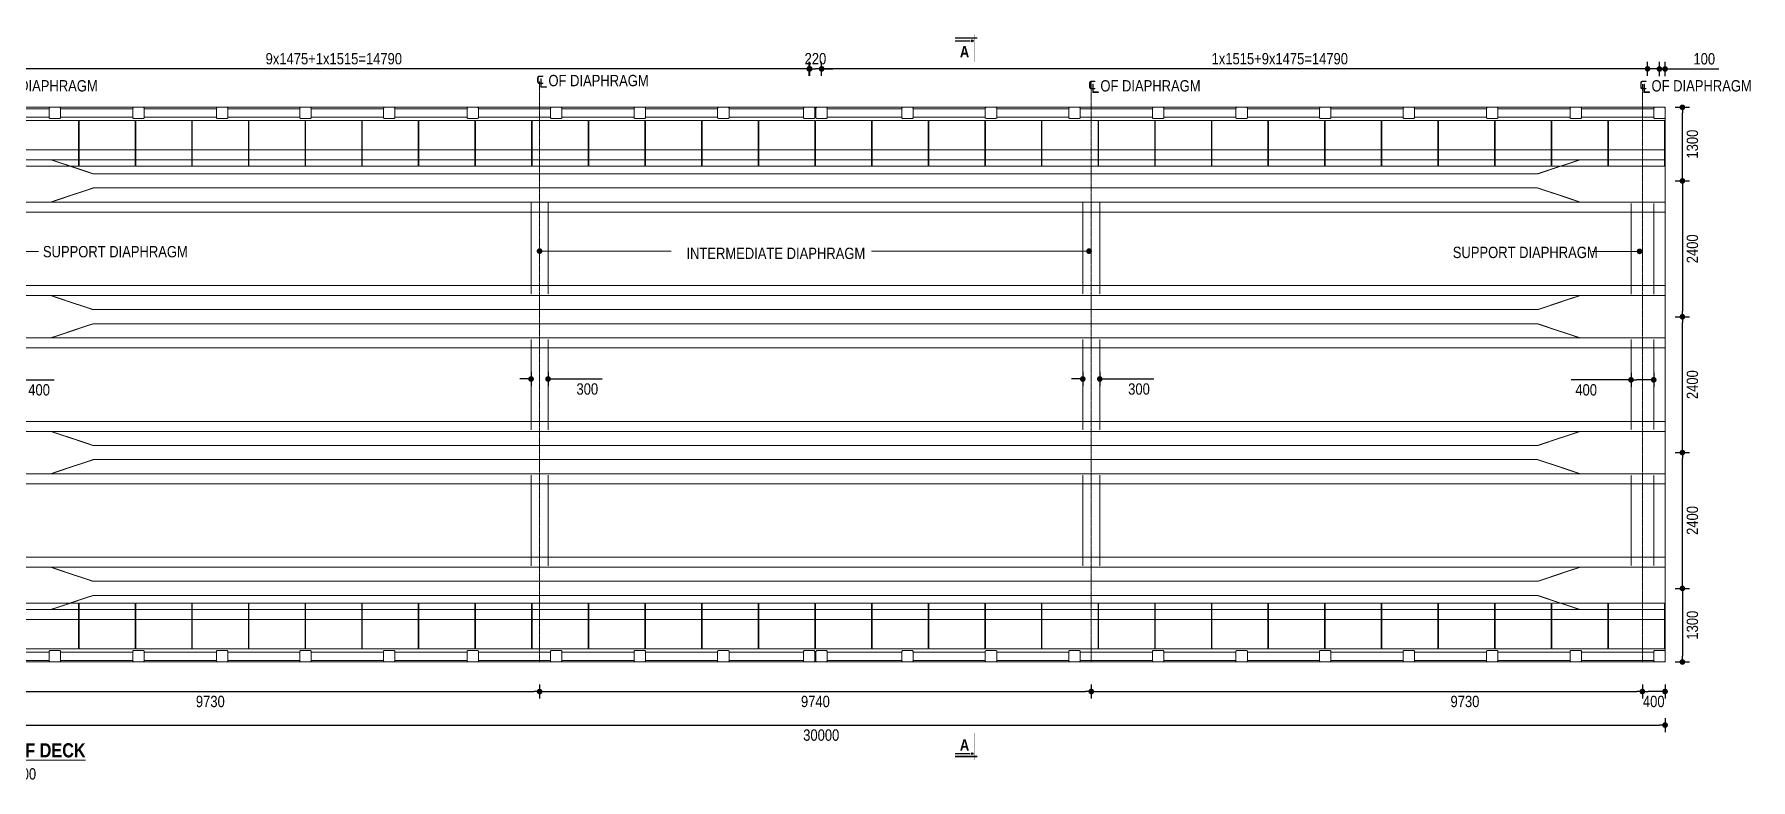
# Model space of a CAD drawing. Header units: inches. Extents: x -36047 to 217865, y -75686 to -40231.
# Drawn here: x 53171 to 83471, y -57086 to -43916 of the extents above; entities that cross this region are included whole.
import ezdxf

# ---------------------------------------------------------------- set-up
doc = ezdxf.new("R2010")
doc.units = ezdxf.units.IN
doc.header["$LTSCALE"] = 3
doc.header["$MEASUREMENT"] = 0
doc.header["$PDMODE"] = 34
doc.linetypes.add('CENTER', pattern=[2, 1.25, -0.25, 0.25, -0.25])
doc.linetypes.add('DASHED2', pattern=[0.375, 0.25, -0.125])
for name, color, linetype, lineweight in [('Center Line', 9, 'Continuous', 15), ('Conc out', 6, 'Continuous', 15), ('Concrete', 4, 'Continuous', 20), ('Deck Slab', 171, 'Continuous', 20), ('DIMS', 150, 'Continuous', 9), ('DIMS @ 100', 150, 'Continuous', 9), ('Girder Line', 7, 'Continuous', 25), ('Ralling', 140, 'Continuous', 20), ('Text @ 100', 7, 'Continuous', 30), ('Text_Normal @ 100', 7, 'Continuous', 25), ('Text_Title @ 100', 1, 'Continuous', 20)]:
    doc.layers.add(name, color=color, linetype=linetype, lineweight=lineweight)
doc.styles.add('Swis Cn BT', font='swissc.ttf')
doc.styles.add('SWIS_B_N', font='swisscb.ttf', dxfattribs={"height": 2})
doc.styles.add('SWIS_B_T', font='swisscb.ttf', dxfattribs={"height": 2.5})
doc.styles.add('SWIS_R_N', font='swissc.ttf', dxfattribs={"height": 2})
doc.dimstyles.new('dim _100', dxfattribs={"dimscale": 100, "dimtxt": 1.75, "dimasz": 1.75, "dimexe": 1, "dimexo": 2, "dimgap": 1, "dimtad": 1, "dimdec": 0, "dimzin": 0, "dimdsep": 46, "dimtxsty": 'Swis Cn BT', "dimcen": 0.09, "dimclrd": 256, "dimclre": 256, "dimclrt": 256, "dimadec": 3, "dimazin": 0, "dimtfac": 1, "dimtdec": 0, "dimtofl": 0, "dimtmove": 0, "dimatfit": 3, "dimfxl": 1, "dimtolj": 1, "dimtzin": 0, "dimlwd": -1, "dimlwe": -1, "dimarcsym": 0})
doc.dimstyles.new('Dot_Anno', dxfattribs={"dimtxt": 2, "dimasz": 1, "dimexe": 1.25, "dimexo": 0.75, "dimgap": 0.75, "dimtad": 2, "dimdec": 0, "dimzin": 0, "dimdsep": 46, "dimtxsty": 'SWIS_R_N', "dimblk": 'DOT', "dimcen": 0.5, "dimadec": 0, "dimazin": 0, "dimtfac": 1, "dimtdec": 0, "dimtofl": 0, "dimtmove": 0, "dimatfit": 3, "dimfxl": 1.25, "dimfxlon": 1, "dimtolj": 1, "dimtzin": 0, "dimarcsym": 0})

# ---------------------------------------------------------------- blocks, each defined once
blk = doc.blocks.new('_Dot')
at = {"color": 0, "linetype": 'ByBlock', "lineweight": -2}
blk.add_line((-0.5, 0), (-1, 0), dxfattribs=at)
at = {"color": 0, "linetype": 'ByBlock', "const_width": 0.5}
blk.add_lwpolyline([(-0.25, 0, 1), (0.25, 0, 1)], format="xyb", close=True, dxfattribs=at)
blk = doc.blocks.new('*D104')
at = {"layer": 'DEFPOINTS', "color": 0, "transparency": 16777216}
for p in [(81960, -51306), (82266, -51306), (81960, -53706)]:
    blk.add_point(p, dxfattribs=at)
at = {"layer": 'DIMS', "color": 0, "lineweight": -2, "transparency": 16777216}
for p, q in [((82141, -51306), (82391, -51306)), ((82266, -53606), (82266, -51406)), ((82141, -53706), (82391, -53706))]:
    blk.add_line(p, q, dxfattribs=at)
at = {"layer": 'DIMS', "color": 0, "lineweight": -2, "transparency": 16777216, "xscale": 100, "yscale": 100, "zscale": 100}
for p, rotation in [((82266, -51306), 90), ((82266, -53706), 270)]:
    blk.add_blockref('_Dot', p, dxfattribs=dict(at, rotation=rotation))
at = {"layer": 'DIMS', "color": 0, "transparency": 16777216, "insert": (82443, -52506), "char_height": 200, "attachment_point": 5, "rotation": 90, "style": 'SWIS_R_N'}
blk.add_mtext('\\A1;2400', dxfattribs=at)
blk = doc.blocks.new('*D105')
at = {"layer": 'DEFPOINTS', "color": 0, "transparency": 16777216}
for p in [(81960, -53706), (81960, -55006), (82266, -55006)]:
    blk.add_point(p, dxfattribs=at)
at = {"layer": 'DIMS', "color": 0, "lineweight": -2, "transparency": 16777216}
for p, q in [((82141, -53706), (82391, -53706)), ((82266, -53806), (82266, -54906)), ((82141, -55006), (82391, -55006))]:
    blk.add_line(p, q, dxfattribs=at)
at = {"layer": 'DIMS', "color": 0, "lineweight": -2, "transparency": 16777216, "xscale": 100, "yscale": 100, "zscale": 100}
for p, rotation in [((82266, -53706), 90), ((82266, -55006), 270)]:
    blk.add_blockref('_Dot', p, dxfattribs=dict(at, rotation=rotation))
at = {"layer": 'DIMS', "color": 0, "transparency": 16777216, "insert": (82443, -54356), "char_height": 200, "attachment_point": 5, "rotation": 90, "style": 'SWIS_R_N'}
blk.add_mtext('\\A1;1300', dxfattribs=at)
blk = doc.blocks.new('*D106')
at = {"layer": 'DEFPOINTS', "color": 0, "transparency": 16777216}
for p in [(81960, -45206), (82266, -45206), (81960, -46506)]:
    blk.add_point(p, dxfattribs=at)
at = {"layer": 'DIMS', "color": 0, "lineweight": -2, "transparency": 16777216}
for p, q in [((82141, -45206), (82391, -45206)), ((82266, -46406), (82266, -45306)), ((82141, -46506), (82391, -46506))]:
    blk.add_line(p, q, dxfattribs=at)
at = {"layer": 'DIMS', "color": 0, "lineweight": -2, "transparency": 16777216, "xscale": 100, "yscale": 100, "zscale": 100}
for p, rotation in [((82266, -45206), 90), ((82266, -46506), 270)]:
    blk.add_blockref('_Dot', p, dxfattribs=dict(at, rotation=rotation))
at = {"layer": 'DIMS', "color": 0, "transparency": 16777216, "insert": (82443, -45856), "char_height": 200, "attachment_point": 5, "rotation": 90, "style": 'SWIS_R_N'}
blk.add_mtext('\\A1;1300', dxfattribs=at)
blk = doc.blocks.new('*D107')
at = {"layer": 'DEFPOINTS', "color": 0, "transparency": 16777216}
for p in [(81960, -46506), (81960, -48906), (82266, -48906)]:
    blk.add_point(p, dxfattribs=at)
at = {"layer": 'DIMS', "color": 0, "lineweight": -2, "transparency": 16777216}
for p, q in [((82141, -46506), (82391, -46506)), ((82266, -46606), (82266, -48806)), ((82141, -48906), (82391, -48906))]:
    blk.add_line(p, q, dxfattribs=at)
at = {"layer": 'DIMS', "color": 0, "lineweight": -2, "transparency": 16777216, "xscale": 100, "yscale": 100, "zscale": 100}
for p, rotation in [((82266, -46506), 90), ((82266, -48906), 270)]:
    blk.add_blockref('_Dot', p, dxfattribs=dict(at, rotation=rotation))
at = {"layer": 'DIMS', "color": 0, "transparency": 16777216, "insert": (82443, -47706), "char_height": 200, "attachment_point": 5, "rotation": 90, "style": 'SWIS_R_N'}
blk.add_mtext('\\A1;2400', dxfattribs=at)
blk = doc.blocks.new('*D108')
at = {"layer": 'DEFPOINTS', "color": 0, "transparency": 16777216}
for p in [(81960, -48906), (82266, -48906), (81960, -51306)]:
    blk.add_point(p, dxfattribs=at)
at = {"layer": 'DIMS', "color": 0, "lineweight": -2, "transparency": 16777216}
for p, q in [((82141, -48906), (82391, -48906)), ((82266, -51206), (82266, -49006)), ((82141, -51306), (82391, -51306))]:
    blk.add_line(p, q, dxfattribs=at)
at = {"layer": 'DIMS', "color": 0, "lineweight": -2, "transparency": 16777216, "xscale": 100, "yscale": 100, "zscale": 100}
for p, rotation in [((82266, -48906), 90), ((82266, -51306), 270)]:
    blk.add_blockref('_Dot', p, dxfattribs=dict(at, rotation=rotation))
at = {"layer": 'DIMS', "color": 0, "transparency": 16777216, "insert": (82443, -50106), "char_height": 200, "attachment_point": 5, "rotation": 90, "style": 'SWIS_R_N'}
blk.add_mtext('\\A1;2400', dxfattribs=at)
blk = doc.blocks.new('*D110')
at = {"layer": 'DEFPOINTS', "color": 0, "transparency": 16777216}
for p in [(81560, -55006), (81960, -55006), (81560, -55528)]:
    blk.add_point(p, dxfattribs=at)
at = {"layer": 'DIMS', "color": 0, "lineweight": -2, "transparency": 16777216}
for p, q in [((81560, -55403), (81560, -55653)), ((81960, -55403), (81960, -55653)), ((81860, -55528), (81660, -55528))]:
    blk.add_line(p, q, dxfattribs=at)
at = {"layer": 'DIMS', "color": 0, "lineweight": -2, "transparency": 16777216, "xscale": 100, "yscale": 100, "zscale": 100, "rotation": 180}
blk.add_blockref('_Dot', (81560, -55528), dxfattribs=at)
at = {"layer": 'DIMS', "color": 0, "lineweight": -2, "transparency": 16777216, "xscale": 100, "yscale": 100, "zscale": 100}
blk.add_blockref('_Dot', (81960, -55528), dxfattribs=at)
at = {"layer": 'DIMS', "color": 0, "transparency": 16777216, "insert": (81760, -55705), "char_height": 200, "attachment_point": 5, "style": 'SWIS_R_N'}
blk.add_mtext('\\A1;400', dxfattribs=at)
blk = doc.blocks.new('*D111')
at = {"layer": 'DEFPOINTS', "color": 0, "transparency": 16777216}
for p in [(52160, -49814), (52560, -49814), (52560, -50021)]:
    blk.add_point(p, dxfattribs=at)
at = {"layer": 'DIMS', "color": 0, "lineweight": -2, "transparency": 16777216}
for p, q in [((52160, -49896), (52160, -50146)), ((52560, -49896), (52560, -50146)), ((52260, -50021), (52460, -50021)), ((52560, -50021), (53519, -50021))]:
    blk.add_line(p, q, dxfattribs=at)
at = {"layer": 'DIMS', "color": 0, "lineweight": -2, "transparency": 16777216, "xscale": 100, "yscale": 100, "zscale": 100, "rotation": 180}
blk.add_blockref('_Dot', (52160, -50021), dxfattribs=at)
at = {"layer": 'DIMS', "color": 0, "lineweight": -2, "transparency": 16777216, "xscale": 100, "yscale": 100, "zscale": 100}
blk.add_blockref('_Dot', (52560, -50021), dxfattribs=at)
at = {"layer": 'DIMS', "color": 0, "transparency": 16777216, "insert": (53255, -50199), "char_height": 200, "attachment_point": 5, "style": 'SWIS_R_N'}
blk.add_mtext('\\A1;400', dxfattribs=at)
blk = doc.blocks.new('*D113')
at = {"layer": 'DEFPOINTS', "color": 0, "transparency": 16777216}
for p in [(61940, -49771), (62240, -49771), (62240, -50006)]:
    blk.add_point(p, dxfattribs=at)
at = {"layer": 'DIMS', "color": 0, "lineweight": -2, "transparency": 16777216}
for p, q in [((61940, -49881), (61940, -50131)), ((62240, -49881), (62240, -50131)), ((61840, -50006), (61740, -50006)), ((62340, -50006), (63196, -50006))]:
    blk.add_line(p, q, dxfattribs=at)
at = {"layer": 'DIMS', "color": 0, "lineweight": -2, "transparency": 16777216, "xscale": 100, "yscale": 100, "zscale": 100}
blk.add_blockref('_Dot', (61940, -50006), dxfattribs=at)
at = {"layer": 'DIMS', "color": 0, "lineweight": -2, "transparency": 16777216, "xscale": 100, "yscale": 100, "zscale": 100, "rotation": 180}
blk.add_blockref('_Dot', (62240, -50006), dxfattribs=at)
at = {"layer": 'DIMS', "color": 0, "transparency": 16777216, "insert": (62933, -50184), "char_height": 200, "attachment_point": 5, "style": 'SWIS_R_N'}
blk.add_mtext('\\A1;300', dxfattribs=at)
blk = doc.blocks.new('*D114')
at = {"layer": 'DEFPOINTS', "color": 0, "transparency": 16777216}
for p in [(52360, -55006), (62090, -55006), (62090, -55528)]:
    blk.add_point(p, dxfattribs=at)
at = {"layer": 'DIMS', "color": 0, "lineweight": -2, "transparency": 16777216}
for p, q in [((52360, -55403), (52360, -55653)), ((62090, -55403), (62090, -55653)), ((52460, -55528), (61990, -55528))]:
    blk.add_line(p, q, dxfattribs=at)
at = {"layer": 'DIMS', "color": 0, "lineweight": -2, "transparency": 16777216, "xscale": 100, "yscale": 100, "zscale": 100, "rotation": 180}
blk.add_blockref('_Dot', (52360, -55528), dxfattribs=at)
at = {"layer": 'DIMS', "color": 0, "lineweight": -2, "transparency": 16777216, "xscale": 100, "yscale": 100, "zscale": 100}
blk.add_blockref('_Dot', (62090, -55528), dxfattribs=at)
at = {"layer": 'DIMS', "color": 0, "transparency": 16777216, "insert": (56278, -55705), "char_height": 200, "attachment_point": 5, "style": 'SWIS_R_N'}
blk.add_mtext('\\A1;9730', dxfattribs=at)
blk = doc.blocks.new('*D115')
at = {"layer": 'DEFPOINTS', "color": 0, "transparency": 16777216}
for p in [(62090, -55006), (71830, -55006), (71830, -55528)]:
    blk.add_point(p, dxfattribs=at)
at = {"layer": 'DIMS', "color": 0, "lineweight": -2, "transparency": 16777216}
for p, q in [((62090, -55403), (62090, -55653)), ((71830, -55403), (71830, -55653)), ((62190, -55528), (71730, -55528))]:
    blk.add_line(p, q, dxfattribs=at)
at = {"layer": 'DIMS', "color": 0, "lineweight": -2, "transparency": 16777216, "xscale": 100, "yscale": 100, "zscale": 100, "rotation": 180}
blk.add_blockref('_Dot', (62090, -55528), dxfattribs=at)
at = {"layer": 'DIMS', "color": 0, "lineweight": -2, "transparency": 16777216, "xscale": 100, "yscale": 100, "zscale": 100}
blk.add_blockref('_Dot', (71830, -55528), dxfattribs=at)
at = {"layer": 'DIMS', "color": 0, "transparency": 16777216, "insert": (66960, -55705), "char_height": 200, "attachment_point": 5, "style": 'SWIS_R_N'}
blk.add_mtext('\\A1;9740', dxfattribs=at)
blk = doc.blocks.new('*D116')
at = {"layer": 'DEFPOINTS', "color": 0, "transparency": 16777216}
for p in [(71830, -55006), (81560, -55006), (81560, -55528)]:
    blk.add_point(p, dxfattribs=at)
at = {"layer": 'DIMS', "color": 0, "lineweight": -2, "transparency": 16777216}
for p, q in [((71830, -55403), (71830, -55653)), ((81560, -55403), (81560, -55653)), ((71930, -55528), (81460, -55528))]:
    blk.add_line(p, q, dxfattribs=at)
at = {"layer": 'DIMS', "color": 0, "lineweight": -2, "transparency": 16777216, "xscale": 100, "yscale": 100, "zscale": 100, "rotation": 180}
blk.add_blockref('_Dot', (71830, -55528), dxfattribs=at)
at = {"layer": 'DIMS', "color": 0, "lineweight": -2, "transparency": 16777216, "xscale": 100, "yscale": 100, "zscale": 100}
blk.add_blockref('_Dot', (81560, -55528), dxfattribs=at)
at = {"layer": 'DIMS', "color": 0, "transparency": 16777216, "insert": (78427, -55705), "char_height": 200, "attachment_point": 5, "style": 'SWIS_R_N'}
blk.add_mtext('\\A1;9730', dxfattribs=at)
blk = doc.blocks.new('*D117')
at = {"layer": 'DEFPOINTS', "color": 0, "transparency": 16777216}
for p in [(52060, -44526), (52060, -45206), (66850, -45206)]:
    blk.add_point(p, dxfattribs=at)
at = {"layer": 'DIMS', "color": 0, "lineweight": -2, "transparency": 16777216}
for p, q in [((52060, -44651), (52060, -44401)), ((66750, -44526), (52160, -44526)), ((66850, -44651), (66850, -44401))]:
    blk.add_line(p, q, dxfattribs=at)
at = {"layer": 'DIMS', "color": 0, "lineweight": -2, "transparency": 16777216, "xscale": 100, "yscale": 100, "zscale": 100, "rotation": 180}
blk.add_blockref('_Dot', (52060, -44526), dxfattribs=at)
at = {"layer": 'DIMS', "color": 0, "lineweight": -2, "transparency": 16777216, "xscale": 100, "yscale": 100, "zscale": 100}
blk.add_blockref('_Dot', (66850, -44526), dxfattribs=at)
at = {"layer": 'DIMS', "color": 0, "transparency": 16777216, "insert": (58458, -44348), "char_height": 200, "attachment_point": 5, "style": 'SWIS_R_N'}
blk.add_mtext('\\A1;9x1475+1x1515=14790', dxfattribs=at)
blk = doc.blocks.new('*D118')
at = {"layer": 'DEFPOINTS', "color": 0, "transparency": 16777216}
for p in [(81360, -49814), (81760, -49814), (81360, -50021)]:
    blk.add_point(p, dxfattribs=at)
at = {"layer": 'DIMS', "color": 0, "lineweight": -2, "transparency": 16777216}
for p, q in [((81360, -49896), (81360, -50146)), ((81760, -49896), (81760, -50146)), ((81360, -50021), (80304, -50021)), ((81660, -50021), (81460, -50021))]:
    blk.add_line(p, q, dxfattribs=at)
at = {"layer": 'DIMS', "color": 0, "lineweight": -2, "transparency": 16777216, "xscale": 100, "yscale": 100, "zscale": 100, "rotation": 180}
blk.add_blockref('_Dot', (81360, -50021), dxfattribs=at)
at = {"layer": 'DIMS', "color": 0, "lineweight": -2, "transparency": 16777216, "xscale": 100, "yscale": 100, "zscale": 100}
blk.add_blockref('_Dot', (81760, -50021), dxfattribs=at)
at = {"layer": 'DIMS', "color": 0, "transparency": 16777216, "insert": (80567, -50199), "char_height": 200, "attachment_point": 5, "style": 'SWIS_R_N'}
blk.add_mtext('\\A1;400', dxfattribs=at)
blk = doc.blocks.new('*D119')
at = {"layer": 'DEFPOINTS', "color": 0, "transparency": 16777216}
for p in [(71680, -49771), (71980, -49771), (71980, -50006)]:
    blk.add_point(p, dxfattribs=at)
at = {"layer": 'DIMS', "color": 0, "lineweight": -2, "transparency": 16777216}
for p, q in [((71680, -49881), (71680, -50131)), ((71980, -49881), (71980, -50131)), ((71580, -50006), (71480, -50006)), ((72080, -50006), (72936, -50006))]:
    blk.add_line(p, q, dxfattribs=at)
at = {"layer": 'DIMS', "color": 0, "lineweight": -2, "transparency": 16777216, "xscale": 100, "yscale": 100, "zscale": 100}
blk.add_blockref('_Dot', (71680, -50006), dxfattribs=at)
at = {"layer": 'DIMS', "color": 0, "lineweight": -2, "transparency": 16777216, "xscale": 100, "yscale": 100, "zscale": 100, "rotation": 180}
blk.add_blockref('_Dot', (71980, -50006), dxfattribs=at)
at = {"layer": 'DIMS', "color": 0, "transparency": 16777216, "insert": (72673, -50184), "char_height": 200, "attachment_point": 5, "style": 'SWIS_R_N'}
blk.add_mtext('\\A1;300', dxfattribs=at)
blk = doc.blocks.new('*U28')
at = {"layer": 'Deck Slab', "lineweight": 15}
blk.add_lwpolyline([(-495, 402.5), (495, 402.5), (495, -402.5), (-495, -402.5)], close=True, dxfattribs=at)
blk = doc.blocks.new('*U29')
at = {"color": 0, "linetype": 'ByBlock', "lineweight": -2, "transparency": 16777216}
for p in [(0, 0), (1000, 0), (2000, 0), (3000, 0), (4000, 0), (5000, 0), (6000, 0), (7000, 0), (8000, 0), (9000, 0), (10000, 0), (11000, 0), (12000, 0), (13000, 0), (14000, 0), (15000, 0), (16000, 0), (17000, 0), (18000, 0), (19000, 0), (20000, 0), (21000, 0), (22000, 0), (23000, 0), (24000, 0), (25000, 0), (26000, 0), (27000, 0), (28000, 0), (29000, 0)]:
    blk.add_blockref('*U28', p, dxfattribs=at)
blk = doc.blocks.new('*D120')
at = {"layer": 'DEFPOINTS', "color": 0, "transparency": 16777216}
for p in [(66850, -44526), (66850, -45206), (67070, -45206)]:
    blk.add_point(p, dxfattribs=at)
at = {"layer": 'DIMS', "color": 0, "lineweight": -2, "transparency": 16777216}
for p, q in [((66750, -44526), (66650, -44526)), ((66850, -44651), (66850, -44401)), ((67070, -44651), (67070, -44401)), ((67170, -44526), (67270, -44526))]:
    blk.add_line(p, q, dxfattribs=at)
at = {"layer": 'DIMS', "color": 0, "lineweight": -2, "transparency": 16777216, "xscale": 100, "yscale": 100, "zscale": 100}
blk.add_blockref('_Dot', (66850, -44526), dxfattribs=at)
at = {"layer": 'DIMS', "color": 0, "lineweight": -2, "transparency": 16777216, "xscale": 100, "yscale": 100, "zscale": 100, "rotation": 180}
blk.add_blockref('_Dot', (67070, -44526), dxfattribs=at)
at = {"layer": 'DIMS', "color": 0, "transparency": 16777216, "insert": (66960, -44348), "char_height": 200, "attachment_point": 5, "style": 'SWIS_R_N'}
blk.add_mtext('\\A1;220', dxfattribs=at)
blk = doc.blocks.new('*D121')
at = {"layer": 'DEFPOINTS', "color": 0, "transparency": 16777216}
for p in [(66860, -44526), (66860, -45206), (81650, -45206)]:
    blk.add_point(p, dxfattribs=at)
at = {"layer": 'DIMS', "color": 0, "lineweight": -2, "transparency": 16777216}
for p, q in [((66860, -44651), (66860, -44401)), ((81550, -44526), (66960, -44526)), ((81650, -44651), (81650, -44401))]:
    blk.add_line(p, q, dxfattribs=at)
at = {"layer": 'DIMS', "color": 0, "lineweight": -2, "transparency": 16777216, "xscale": 100, "yscale": 100, "zscale": 100, "rotation": 180}
blk.add_blockref('_Dot', (66860, -44526), dxfattribs=at)
at = {"layer": 'DIMS', "color": 0, "lineweight": -2, "transparency": 16777216, "xscale": 100, "yscale": 100, "zscale": 100}
blk.add_blockref('_Dot', (81650, -44526), dxfattribs=at)
at = {"layer": 'DIMS', "color": 0, "transparency": 16777216, "insert": (75158, -44348), "char_height": 200, "attachment_point": 5, "style": 'SWIS_R_N'}
blk.add_mtext('\\A1;1x1515+9x1475=14790', dxfattribs=at)
blk = doc.blocks.new('*D122')
at = {"layer": 'DEFPOINTS', "color": 0, "transparency": 16777216}
for p in [(81860, -44528), (81860, -45206), (81960, -45206)]:
    blk.add_point(p, dxfattribs=at)
at = {"layer": 'DIMS', "color": 0, "lineweight": -2, "transparency": 16777216}
for p, q in [((81760, -44528), (81660, -44528)), ((81860, -44653), (81860, -44403)), ((81960, -44653), (81960, -44403)), ((82060, -44528), (82909, -44528))]:
    blk.add_line(p, q, dxfattribs=at)
at = {"layer": 'DIMS', "color": 0, "lineweight": -2, "transparency": 16777216, "xscale": 100, "yscale": 100, "zscale": 100}
blk.add_blockref('_Dot', (81860, -44528), dxfattribs=at)
at = {"layer": 'DIMS', "color": 0, "lineweight": -2, "transparency": 16777216, "xscale": 100, "yscale": 100, "zscale": 100, "rotation": 180}
blk.add_blockref('_Dot', (81960, -44528), dxfattribs=at)
at = {"layer": 'DIMS', "color": 0, "transparency": 16777216, "insert": (82652, -44350), "char_height": 200, "attachment_point": 5, "style": 'SWIS_R_N'}
blk.add_mtext('\\A1;100', dxfattribs=at)
blk = doc.blocks.new('*D123')
at = {"layer": 'DEFPOINTS', "color": 0, "transparency": 16777216}
for p in [(51960, -55006), (81960, -55006), (81960, -56121)]:
    blk.add_point(p, dxfattribs=at)
at = {"layer": 'DIMS', "color": 0, "lineweight": -2, "transparency": 16777216}
for p, q in [((51960, -55996), (51960, -56246)), ((81960, -55996), (81960, -56246)), ((52060, -56121), (81860, -56121))]:
    blk.add_line(p, q, dxfattribs=at)
at = {"layer": 'DIMS', "color": 0, "lineweight": -2, "transparency": 16777216, "xscale": 100, "yscale": 100, "zscale": 100, "rotation": 180}
blk.add_blockref('_Dot', (51960, -56121), dxfattribs=at)
at = {"layer": 'DIMS', "color": 0, "lineweight": -2, "transparency": 16777216, "xscale": 100, "yscale": 100, "zscale": 100}
blk.add_blockref('_Dot', (81960, -56121), dxfattribs=at)
at = {"layer": 'DIMS', "color": 0, "transparency": 16777216, "insert": (67063, -56299), "char_height": 200, "attachment_point": 5, "style": 'SWIS_R_N'}
blk.add_mtext('\\A1;30000', dxfattribs=at)
blk = doc.blocks.new('*U30')
at = {"layer": 'Deck Slab', "lineweight": 15}
blk.add_lwpolyline([(-495, 402.5), (495, 402.5), (495, -402.5), (-495, -402.5)], close=True, dxfattribs=at)
blk = doc.blocks.new('*U31')
at = {"color": 0, "linetype": 'ByBlock', "lineweight": -2, "transparency": 16777216}
for p in [(0, 0), (1000, 0), (2000, 0), (3000, 0), (4000, 0), (5000, 0), (6000, 0), (7000, 0), (8000, 0), (9000, 0), (10000, 0), (11000, 0), (12000, 0), (13000, 0), (14000, 0), (15000, 0), (16000, 0), (17000, 0), (18000, 0), (19000, 0), (20000, 0), (21000, 0), (22000, 0), (23000, 0), (24000, 0), (25000, 0), (26000, 0), (27000, 0), (28000, 0), (29000, 0)]:
    blk.add_blockref('*U30', p, dxfattribs=at)
blk = doc.blocks.new('*U43')
at = {"layer": 'Ralling'}
for p, q in [((537, 75), (-738, 75)), ((537, -75), (-738, -75))]:
    blk.add_line(p, q, dxfattribs=at)
blk.add_lwpolyline([(725, -100), (550, -100), (537, -88), (537, 88), (550, 100), (725, 100), (738, 88), (738, -88)], close=True, dxfattribs=at)
blk = doc.blocks.new('*U44')
at = {"color": 0, "linetype": 'ByBlock', "lineweight": -2, "transparency": 16777216}
for p in [(0, 0), (1475, 0), (2950, 0), (4425, 0), (5900, 0), (7375, 0), (8850, 0), (10325, 0), (11800, 0)]:
    blk.add_blockref('*U43', p, dxfattribs=at)
blk = doc.blocks.new('*U45')
at = {"layer": 'Ralling'}
for p, q in [((537, 75), (-738, 75)), ((537, -75), (-738, -75))]:
    blk.add_line(p, q, dxfattribs=at)
blk.add_lwpolyline([(725, -100), (550, -100), (537, -88), (537, 88), (550, 100), (725, 100), (738, 88), (738, -88)], close=True, dxfattribs=at)
blk = doc.blocks.new('*U46')
at = {"color": 0, "linetype": 'ByBlock', "lineweight": -2, "transparency": 16777216}
for p in [(0, 0), (1475, 0), (2950, 0), (4425, 0), (5900, 0), (7375, 0), (8850, 0), (10325, 0), (11800, 0)]:
    blk.add_blockref('*U45', p, dxfattribs=at)
blk = doc.blocks.new('*U127')
at = {"layer": 'Ralling'}
for p, q in [((537, 75), (-738, 75)), ((537, -75), (-738, -75))]:
    blk.add_line(p, q, dxfattribs=at)
blk.add_lwpolyline([(725, -100), (550, -100), (537, -88), (537, 88), (550, 100), (725, 100), (738, 88), (738, -88)], close=True, dxfattribs=at)
blk = doc.blocks.new('*U128')
at = {"color": 0, "linetype": 'ByBlock', "lineweight": -2, "transparency": 16777216}
for p in [(0, 0), (1475, 0), (2950, 0), (4425, 0), (5900, 0), (7375, 0), (8850, 0), (10325, 0), (11800, 0)]:
    blk.add_blockref('*U127', p, dxfattribs=at)
blk = doc.blocks.new('*U125')
at = {"layer": 'Ralling'}
for p, q in [((537, 75), (-738, 75)), ((537, -75), (-738, -75))]:
    blk.add_line(p, q, dxfattribs=at)
blk.add_lwpolyline([(725, -100), (550, -100), (537, -88), (537, 88), (550, 100), (725, 100), (738, 88), (738, -88)], close=True, dxfattribs=at)
blk = doc.blocks.new('*U126')
at = {"color": 0, "linetype": 'ByBlock', "lineweight": -2, "transparency": 16777216}
for p in [(0, 0), (1475, 0), (2950, 0), (4425, 0), (5900, 0), (7375, 0), (8850, 0), (10325, 0), (11800, 0)]:
    blk.add_blockref('*U125', p, dxfattribs=at)

msp = doc.modelspace()

# ---------------------------------------------------------------- hatches: boundary and pattern name
at = {"layer": 'Girder Line'}
for points in [[(69713.3, -44031.1, -1), (69743.7, -44031.1, -1)], [(69713.3, -56626, 1), (69743.7, -56626, 1)]]:
    msp.add_hatch(color=256, dxfattribs=at).paths.add_polyline_path(points)

# ---------------------------------------------------------------- linework, layer by layer
at = {"layer": 'Center Line', "linetype": 'CENTER', "ltscale": 1.5}
for p, q in [((62090, -55005.9), (62090, -44750.4)), ((71830, -55005.9), (71830, -44750.4)), ((81560, -55005.9), (81560, -44799.6))]:
    msp.add_line(p, q, dxfattribs=at)
at = {"layer": 'Conc out'}
for p, q in [((81960, -45955.9), (51960, -45955.9)), ((81960, -47055.9), (51960, -47055.9)), ((81960, -48355.9), (51960, -48355.9)), ((81960, -49455.9), (51960, -49455.9)), ((81960, -50755.9), (51960, -50755.9)), ((81960, -51855.9), (51960, -51855.9)), ((81960, -53155.9), (51960, -53155.9)), ((81960, -54255.9), (51960, -54255.9))]:
    msp.add_line(p, q, dxfattribs=at)
at = {"layer": 'Concrete', "color": 4, "linetype": 'DASHED2', "ltscale": 1.5}
for p, q in [((51960, -45205.9), (81960, -45205.9)), ((81960, -46130.9), (51960, -46130.9)), ((53460, -46130.9), (54210, -46380.9)), ((80460, -46130.9), (79710, -46380.9)), ((53460, -46880.9), (54210, -46630.9)), ((54210, -46380.9), (79710, -46380.9)), ((54210, -46630.9), (79710, -46630.9)), ((80460, -46880.9), (79710, -46630.9)), ((81960, -46880.9), (51960, -46880.9)), ((61940, -48505.9), (61940, -46880.9)), ((62240, -48505.9), (62240, -46880.9)), ((71680, -48505.9), (71680, -46880.9)), ((71980, -48505.9), (71980, -46880.9)), ((81360, -46905.9), (81360, -48505.9)), ((81760, -46905.9), (81760, -48505.9)), ((81960, -48530.9), (51960, -48530.9)), ((53460, -48530.9), (54210, -48780.9)), ((54210, -48780.9), (79710, -48780.9)), ((80460, -48530.9), (79710, -48780.9)), ((53460, -49280.9), (54210, -49030.9)), ((54210, -49030.9), (79710, -49030.9)), ((80460, -49280.9), (79710, -49030.9)), ((81960, -49280.9), (51960, -49280.9)), ((61940, -49305.9), (61940, -50905.9)), ((62240, -49305.9), (62240, -50905.9)), ((71680, -49305.9), (71680, -50905.9)), ((71980, -49305.9), (71980, -50905.9)), ((81360, -50905.9), (81360, -49305.9)), ((81760, -50905.9), (81760, -49305.9)), ((81960, -50930.9), (51960, -50930.9)), ((53460, -50930.9), (54210, -51180.9)), ((54210, -51180.9), (79710, -51180.9)), ((80460, -50930.9), (79710, -51180.9)), ((53460, -51680.9), (54210, -51430.9)), ((54210, -51430.9), (79710, -51430.9)), ((80460, -51680.9), (79710, -51430.9)), ((81960, -51680.9), (51960, -51680.9)), ((61940, -51705.9), (61940, -53305.9)), ((62240, -51705.9), (62240, -53305.9)), ((71680, -51705.9), (71680, -53305.9)), ((71980, -51705.9), (71980, -53305.9)), ((81360, -53305.9), (81360, -51705.9)), ((81760, -53305.9), (81760, -51705.9)), ((81960, -53330.9), (51960, -53330.9)), ((53460, -53330.9), (54210, -53580.9)), ((54210, -53580.9), (79710, -53580.9)), ((80460, -53330.9), (79710, -53580.9)), ((53460, -54080.9), (54210, -53830.9)), ((54210, -53830.9), (79710, -53830.9)), ((80460, -54080.9), (79710, -53830.9)), ((81960, -54080.9), (51960, -54080.9)), ((51960, -55005.9), (81960, -55005.9))]:
    msp.add_line(p, q, dxfattribs=at)
at = {"layer": 'Concrete', "color": 4, "ltscale": 1.5}
for p, q in [((81960, -45205.9), (81960, -55005.9)), ((81960, -55005.9), (51960, -55005.9))]:
    msp.add_line(p, q, dxfattribs=at)
at = {"layer": 'Girder Line'}
for points, const_width in [([(69767.7, -44398.1), (69767.7, -43917.5)], 3.66), ([(69815.9, -43981.4), (69424.3, -43981.4)], 24.4), ([(69690.8, -44031.7), (69424.3, -44031.7)], 24.4), ([(69767.7, -56259), (69767.7, -56739.7)], 3.66), ([(69690.8, -56625.4), (69424.3, -56625.4)], 24.4), ([(69815.9, -56675.8), (69424.3, -56675.8)], 24.4)]:
    msp.add_lwpolyline(points, dxfattribs=dict(at, const_width=const_width))
for centre in [(69728.5, -44031.1), (69728.5, -56626)]:
    msp.add_circle(centre, 15.2, dxfattribs=at)
at = {"layer": 'Ralling'}
for p, q in [((51960, -45205.9), (81960, -45205.9)), ((66750, -45230.9), (65435, -45230.9)), ((66750, -45380.9), (65435, -45380.9)), ((66937.5, -45205.9), (66950, -45218.4)), ((66950, -45393.4), (66937.5, -45405.9)), ((66950, -45218.4), (66950, -45393.4)), ((68485, -45230.9), (67170, -45230.9)), ((68485, -45380.9), (67170, -45380.9)), ((66750, -54830.9), (65435, -54830.9)), ((66950, -54818.4), (66937.5, -54805.9)), ((66950, -54993.4), (66950, -54818.4)), ((68485, -54830.9), (67170, -54830.9)), ((51960, -55005.9), (81960, -55005.9)), ((66750, -54980.9), (65435, -54980.9)), ((66937.5, -55005.9), (66950, -54993.4)), ((68485, -54980.9), (67170, -54980.9))]:
    msp.add_line(p, q, dxfattribs=at)
for points in [[(66937.5, -45405.9), (66762.5, -45405.9), (66750, -45393.4), (66750, -45218.4), (66762.5, -45205.9), (66937.5, -45205.9), (66950, -45218.4), (66950, -45393.4)], [(67157.5, -45405.9), (66982.5, -45405.9), (66970, -45393.4), (66970, -45218.4), (66982.5, -45205.9), (67157.5, -45205.9), (67170, -45218.4), (67170, -45393.4)], [(68672.5, -45405.9), (68497.5, -45405.9), (68485, -45393.4), (68485, -45218.4), (68497.5, -45205.9), (68672.5, -45205.9), (68685, -45218.4), (68685, -45393.4)], [(66937.5, -54805.9), (66762.5, -54805.9), (66750, -54818.4), (66750, -54993.4), (66762.5, -55005.9), (66937.5, -55005.9), (66950, -54993.4), (66950, -54818.4)], [(67157.5, -54805.9), (66982.5, -54805.9), (66970, -54818.4), (66970, -54993.4), (66982.5, -55005.9), (67157.5, -55005.9), (67170, -54993.4), (67170, -54818.4)], [(68672.5, -54805.9), (68497.5, -54805.9), (68485, -54818.4), (68485, -54993.4), (68497.5, -55005.9), (68672.5, -55005.9), (68685, -54993.4), (68685, -54818.4)]]:
    msp.add_lwpolyline(points, close=True, dxfattribs=at)

# ---------------------------------------------------------------- block references
for name, p in [('*U29', (52455, -45843.4)), ('*U44', (52897.5, -45305.9)), ('*U46', (69422.5, -45305.9))]:
    msp.add_blockref(name, p)
at = {"xscale": -1, "rotation": 180}
for name, p in [('*U31', (52455, -54368.4)), ('*U128', (52897.5, -54905.9)), ('*U126', (69422.5, -54905.9))]:
    msp.add_blockref(name, p, dxfattribs=at)

# ---------------------------------------------------------------- texts
at = {"layer": 'Text @ 100', "style": 'SWIS_B_N'}
for p in [(69510.4, -44325), (69510.4, -56573.4)]:
    msp.add_text('A', height=200, dxfattribs=at).set_placement(p)
at = {"layer": 'Text_Normal @ 100', "style": 'SWIS_R_N'}
for s, p in [('SUPPORT DIAPHRAGM', (53322.4, -47856.3)), ('INTERMEDIATE DIAPHRAGM', (64683.6, -47886.3)), ('SUPPORT DIAPHRAGM', (78212.3, -47869.3)), ('Scale: 1:100', (51929.4, -57083.3))]:
    msp.add_text(s, height=200, dxfattribs=at).set_placement(p)
at = {"layer": 'Text_Normal @ 100', "char_height": 200, "width": 3457.556, "attachment_point": 1, "style": 'SWIS_R_N'}
for insert in [(52298.1, -44675.8), (62024.5, -44583.2), (71768.1, -44675.8), (81498.1, -44675.8)]:
    msp.add_mtext('{\\fISOCPEUR|b0|i0|c0|p34;\\H1.25x;℄} OF DIAPHRAGM', dxfattribs=dict(at, insert=insert))
at = {"layer": 'Text_Title @ 100', "style": 'SWIS_B_T'}
msp.add_text('%%UPLAN OF DECK', height=250, dxfattribs=at).set_placement((51929.4, -56691.9))

# ---------------------------------------------------------------- dimensions: what is measured, and where the dimension line sits
at = {"layer": 'DIMS @ 100'}
for base, p1, p2, text, picture, middle in [((52060, -44525.6), (66850, -45205.9), (52060, -45205.9), '9x1475+1x1515=<>', '*D117', (58458.1, -44525.6)), ((66860, -44525.6), (81650, -45205.9), (66860, -45205.9), '1x1515+9x1475=<>', '*D121', (75158.1, -44525.6))]:
    dim = msp.add_linear_dim(base=base, p1=p1, p2=p2, angle=180, text=text, dimstyle='Dot_Anno', override={"dimscale": 100, "dimtix": 0, "dimtofl": 0, "dimtmove": 0, "dimatfit": 3}, dxfattribs=at)
    dim.commit()
    dim.dimension.update_dxf_attribs({"geometry": picture, "text_midpoint": middle, "dimtype": 128})
for base, p1, p2, picture, middle in [((66850, -44525.6), (67070, -45205.9), (66850, -45205.9), '*D120', (66960, -44525.6)), ((81860, -44527.6), (81960, -45205.9), (81860, -45205.9), '*D122', (82651.8, -44527.6)), ((81360, -50021), (81760, -49813.8), (81360, -49813.8), '*D118', (80567.1, -50021)), ((81560, -55527.5), (81960, -55005.9), (81560, -55005.9), '*D110', (81760, -55527.5))]:
    dim = msp.add_linear_dim(base=base, p1=p1, p2=p2, angle=180, dimstyle='Dot_Anno', override={"dimscale": 100, "dimtix": 0, "dimtofl": 0, "dimtmove": 0, "dimatfit": 3}, dxfattribs=at)
    dim.commit()
    dim.dimension.update_dxf_attribs({"geometry": picture, "text_midpoint": middle, "dimtype": 128})
for base, p1, p2, angle, picture, middle in [((82265.6, -45205.9), (81960, -46505.9), (81960, -45205.9), 90, '*D106', (82443.3, -45855.9)), ((82265.6, -48905.9), (81960, -46505.9), (81960, -48905.9), 90, '*D107', (82443.4, -47705.9)), ((82265.6, -48905.9), (81960, -51305.9), (81960, -48905.9), 270, '*D108', (82443.4, -50105.9)), ((82265.6, -51305.9), (81960, -53705.9), (81960, -51305.9), 270, '*D104', (82443.4, -52505.9)), ((82265.6, -55005.9), (81960, -53705.9), (81960, -55005.9), 270, '*D105', (82443.3, -54355.9))]:
    dim = msp.add_linear_dim(base=base, p1=p1, p2=p2, angle=angle, dimstyle='Dot_Anno', override={"dimscale": 100, "dimtix": 0, "dimtofl": 0, "dimtmove": 0, "dimatfit": 3}, dxfattribs=at)
    dim.commit()
    dim.dimension.update_dxf_attribs({"geometry": picture, "text_midpoint": middle})
for base, p1, p2, picture, middle in [((52560, -50021), (52160, -49813.8), (52560, -49813.8), '*D111', (53255.2, -50021)), ((62240, -50006.3), (61940, -49771.4), (62240, -49771.4), '*D113', (62933.4, -50006.3)), ((71980, -50006.3), (71680, -49771.4), (71980, -49771.4), '*D119', (72673.4, -50006.3)), ((81960, -56121.3), (51960, -55005.9), (81960, -55005.9), '*D123', (67063.3, -56121.3)), ((62090, -55527.5), (52360, -55005.9), (62090, -55005.9), '*D114', (56278.3, -55527.5)), ((71830, -55527.5), (62090, -55005.9), (71830, -55005.9), '*D115', (66960, -55527.5)), ((81560, -55527.5), (71830, -55005.9), (81560, -55005.9), '*D116', (78426.9, -55527.5))]:
    dim = msp.add_linear_dim(base=base, p1=p1, p2=p2, dimstyle='Dot_Anno', override={"dimscale": 100, "dimtix": 0, "dimtofl": 0, "dimtmove": 0, "dimatfit": 3}, dxfattribs=at)
    dim.commit()
    dim.dimension.update_dxf_attribs({"geometry": picture, "text_midpoint": middle, "dimtype": 128})

# ---------------------------------------------------------------- leaders
at = {"layer": 'DIMS'}
for points in [[(52410, -47750.7), (53245.2, -47750.7)], [(62090, -47747), (64411.3, -47747)], [(71790.7, -47747), (67952, -47747)], [(81510, -47750.7), (80674.7, -47750.7)]]:
    msp.add_leader(points, dimstyle='dim _100', override={"dimasz": 1, "dimtad": 0, "dimldrblk": 'Dot'}, dxfattribs=at)

doc.saveas('drawing.dxf')
